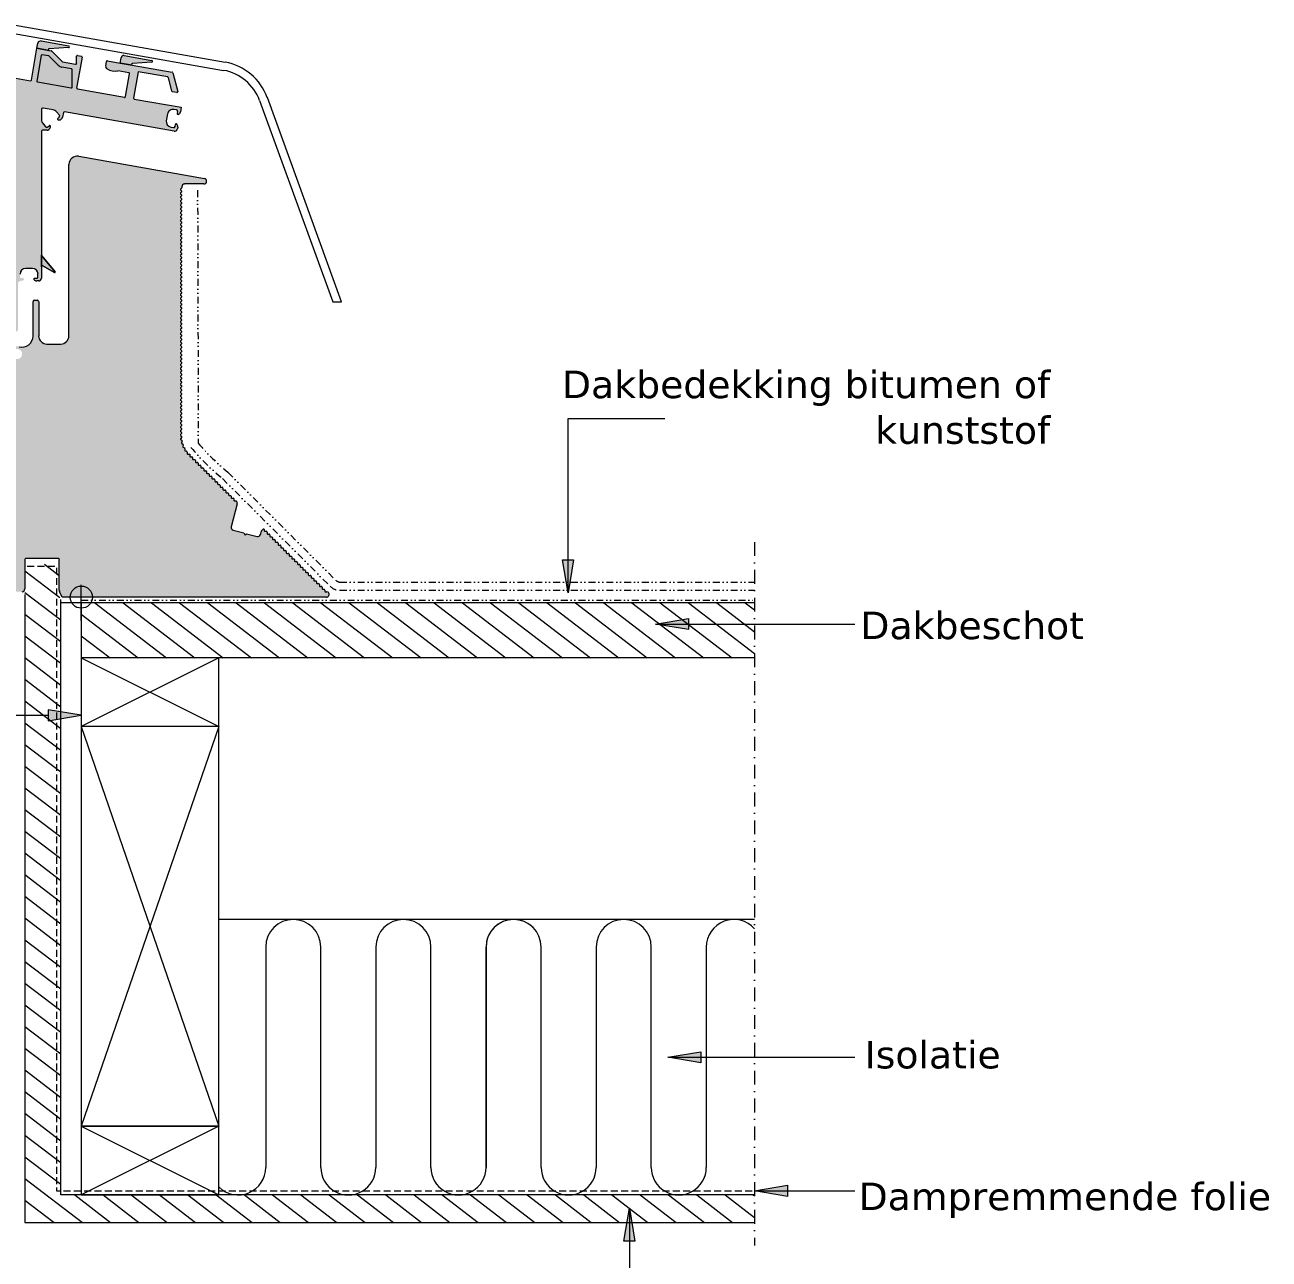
# Model space of a CAD drawing. Header units: millimetres. Extents: x -435 to 27166, y -19117 to 26500.
# Drawn here: x 25475.2 to 25927.1, y 18742.2 to 19190.2 of the extents above; entities that cross this region are included whole.
import ezdxf

# ---------------------------------------------------------------- set-up
doc = ezdxf.new("R2010")
doc.units = ezdxf.units.MM
for name, pattern in [('IMPORT-DASHDOT _4_', [254, 127, -63.5, 0, -63.5]), ('IMPORT-DIVIDE2 _5_', [158.75, 63.5, -31.75, 0, -31.75, 0, -31.75]), ('IMPORT-HIDDEN _6_', [95.25, 63.5, -31.75])]:
    doc.linetypes.add(name, pattern=pattern)
for name, color, linetype, lineweight in [('Daglichtkoepel_Bitumen-P1-v1DWG_dwg', 8, 'Continuous', 13), ('VELUX_GASKET', 10, 'Continuous', 13), ('VELUX_HATCH', 10, 'Continuous', 13), ('VELUX_INFO', 250, 'Continuous', 13), ('VELUX_INSULATION', 10, 'Continuous', 13), ('VELUX_LINNING', 2, 'Continuous', 13), ('VELUX_ROOFCONSTRUCTION', 250, 'Continuous', 13), ('VELUX_ROOFWINDOW', 2, 'Continuous', 13), ('VELUX_SYMBOLER', 10, 'Continuous', 13), ('VELUX_TEXT', 250, 'Continuous', 13), ('VELUX_UNDERROOF', 3, 'IMPORT-DIVIDE2 _5_', 13), ('VELUX_VAPOUR-BARRIER', 10, 'IMPORT-HIDDEN _6_', 13)]:
    doc.layers.add(name, color=color, linetype=linetype, lineweight=lineweight)
doc.styles.add('Verdana_3', font='verdana.ttf', dxfattribs={"height": 254})
pattern_1 = [(142.5, (65193.27, 8028.48), (96.6409, 125.94484), [])]

# ---------------------------------------------------------------- blocks, each defined once
blk = doc.blocks.new('Daglichtkoepel_Bitumen-P1-v1DWG_dwg-3211646-Details Appartement')
at = {"layer": 'VELUX_GASKET'}
for points in [[(36741, 24815), (36737, 24818), (36735, 24823), (36737, 24828), (36742, 24830), (36925, 24843), (36928, 24845), (36926, 24855), (36923, 24857), (36661, 24902), (36655, 24901), (36649, 24898), (36644, 24893), (36640, 24888), (36639, 24881), (36630, 24835)], [(37509, 24680), (37505, 24683), (37503, 24688), (37505, 24693), (37510, 24695), (37693, 24708), (37696, 24710), (37694, 24720), (37691, 24722), (37429, 24767), (37423, 24765), (37417, 24762), (37412, 24758), (37408, 24752), (37406, 24746), (37398, 24699)], [(36792, 22766), (36798, 22773), (36797, 22774), (36671, 22926), (36672, 22830), (36675, 22832), (36679, 22831), (36791, 22766)]]:
    blk.add_hatch(color=1, dxfattribs=at).paths.add_polyline_path(points)
at = {"layer": 'VELUX_HATCH'}
h = blk.add_hatch(dxfattribs=at)
h.set_pattern_fill('FP_5', color=256, style=0, pattern_type=2)
h.set_pattern_definition(pattern_1)
h.paths.add_polyline_path([(39216, 19215), (43249, 19215), (43249, 19723), (37039, 19723), (37039, 19215), (37710, 19215)])
at = {"layer": 'VELUX_ROOFWINDOW'}
h = blk.add_hatch(dxfattribs=at)
h.set_pattern_fill('FP_6', color=10, style=0, pattern_type=2)
h.set_pattern_definition([(0, (0, 103.82), (19.844, 39.688), [0, -39.688])])
h.paths.add_polyline_path([(39286, 19825), (39286, 19828), (39286, 19840), (39284, 19845), (39278, 19848), (39263, 19848)])
h.paths.add_polyline_path([(39210, 19902), (39209, 19904), (39208, 19920), (39202, 19924), (39187, 19925)])
h.paths.add_polyline_path([(39111, 20001), (39133, 19980), (39133, 19993), (39131, 19997), (39126, 20000), (39112, 20000)])
h.paths.add_polyline_path([(38245, 20867), (38244, 20869), (38243, 20885), (38237, 20889), (38222, 20890)])
h.paths.add_polyline_path([(38219, 20892), (38219, 20894), (38218, 20910), (38211, 20915), (38196, 20915)])
h.paths.add_polyline_path([(38143, 20968), (38143, 20971), (38142, 20987), (38135, 20991), (38120, 20991)])
h.paths.add_polyline_path([(37954, 21272), (37955, 21274), (37964, 21283), (37964, 21293), (37954, 21304)])
h.paths.add_polyline_path([(37954, 21340), (37955, 21310), (37964, 21319), (37964, 21329), (37955, 21339)])
h.paths.add_polyline_path([(37954, 21376), (37955, 21346), (37964, 21354), (37964, 21365), (37955, 21375)])
h.paths.add_polyline_path([(37954, 21412), (37955, 21381), (37964, 21390), (37964, 21401), (37955, 21411)])
h.paths.add_polyline_path([(37954, 21448), (37955, 21417), (37964, 21426), (37964, 21437), (37955, 21447)])
h.paths.add_polyline_path([(37954, 21484), (37955, 21453), (37964, 21462), (37964, 21473), (37955, 21483)])
h.paths.add_polyline_path([(37954, 21523), (37955, 21525), (37964, 21534), (37964, 21545), (37954, 21556)])
h.paths.add_polyline_path([(37954, 21592), (37955, 21561), (37964, 21570), (37964, 21581), (37955, 21591)])
h.paths.add_polyline_path([(37954, 21628), (37955, 21597), (37964, 21606), (37964, 21617), (37955, 21627)])
h.paths.add_polyline_path([(37954, 21664), (37955, 21633), (37964, 21642), (37964, 21653), (37955, 21662)])
h.paths.add_polyline_path([(37954, 21699), (37955, 21669), (37964, 21678), (37964, 21689), (37955, 21698)])
h.paths.add_polyline_path([(37954, 21703), (37955, 21705), (37964, 21714), (37964, 21724), (37954, 21735)])
h.paths.add_polyline_path([(37954, 21739), (37955, 21741), (37964, 21750), (37964, 21760), (37954, 21771)])
h.paths.add_polyline_path([(37954, 21807), (37955, 21777), (37964, 21786), (37964, 21796), (37955, 21806)])
h.paths.add_polyline_path([(37954, 21843), (37955, 21812), (37964, 21821), (37964, 21832), (37955, 21842)])
h.paths.add_polyline_path([(37954, 21882), (37955, 21884), (37964, 21893), (37964, 21904), (37954, 21915)])
h.paths.add_polyline_path([(37954, 21918), (37955, 21920), (37964, 21929), (37964, 21940), (37954, 21951)])
h.paths.add_polyline_path([(37954, 22023), (37955, 21992), (37964, 22001), (37964, 22012), (37955, 22022)])
h.paths.add_polyline_path([(37954, 22059), (37955, 22028), (37964, 22037), (37964, 22048), (37955, 22058)])
h.paths.add_polyline_path([(37954, 22095), (37955, 22064), (37964, 22073), (37964, 22084), (37955, 22094)])
h.paths.add_polyline_path([(37954, 22098), (37955, 22100), (37965, 22111), (37964, 22120), (37954, 22130), (37954, 22111)])
h.paths.add_polyline_path([(37954, 22166), (37955, 22136), (37964, 22145), (37964, 22156), (37955, 22165)])
h.paths.add_polyline_path([(37954, 22170), (37955, 22172), (37964, 22181), (37964, 22191), (37954, 22202)])
h.paths.add_polyline_path([(37954, 22238), (37955, 22208), (37964, 22217), (37964, 22227), (37955, 22237)])
h.paths.add_polyline_path([(37954, 22242), (37955, 22244), (37964, 22253), (37964, 22263), (37954, 22274)])
h.paths.add_polyline_path([(37954, 22278), (37955, 22279), (37964, 22288), (37964, 22299), (37954, 22310)])
h.paths.add_polyline_path([(37954, 22313), (37955, 22315), (37965, 22326), (37964, 22335), (37954, 22346)])
h.paths.add_polyline_path([(37954, 22349), (37955, 22351), (37965, 22362), (37964, 22371), (37954, 22382)])
h.paths.add_polyline_path([(37954, 22385), (37955, 22387), (37965, 22398), (37964, 22407), (37954, 22418)])
h.paths.add_polyline_path([(37954, 22421), (37955, 22423), (37965, 22433), (37964, 22443), (37954, 22454)])
h.paths.add_polyline_path([(37954, 22457), (37955, 22459), (37965, 22469), (37964, 22479), (37954, 22490)])
h.paths.add_polyline_path([(37954, 22493), (37955, 22495), (37965, 22505), (37964, 22515), (37954, 22526)])
h.paths.add_polyline_path([(37954, 22562), (37955, 22531), (37965, 22541), (37964, 22551), (37955, 22561)])
h.paths.add_polyline_path([(37954, 22597), (37955, 22567), (37965, 22577), (37964, 22587), (37955, 22596)])
h.paths.add_polyline_path([(37954, 22633), (37955, 22603), (37965, 22613), (37964, 22622), (37955, 22632)])
h.paths.add_polyline_path([(37954, 22637), (37955, 22639), (37965, 22649), (37964, 22658), (37954, 22669)])
h.paths.add_polyline_path([(37954, 22673), (37955, 22675), (37965, 22685), (37964, 22694), (37954, 22705)])
h.paths.add_polyline_path([(37954, 22709), (37955, 22711), (37965, 22721), (37964, 22730), (37954, 22741), (37954, 22734)])
h.paths.add_polyline_path([(37954, 22745), (37955, 22746), (37965, 22757), (37964, 22766), (37954, 22777)])
h.paths.add_polyline_path([(37954, 22780), (37955, 22782), (37965, 22793), (37964, 22802), (37954, 22813)])
h.paths.add_polyline_path([(37954, 22816), (37955, 22818), (37965, 22829), (37964, 22838), (37954, 22849)])
h.paths.add_polyline_path([(37954, 22852), (37955, 22854), (37965, 22864), (37964, 22874), (37954, 22885)])
h.paths.add_polyline_path([(37954, 22888), (37955, 22890), (37965, 22900), (37964, 22910), (37954, 22921)])
h.paths.add_polyline_path([(37954, 22924), (37955, 22926), (37965, 22936), (37964, 22946), (37954, 22957)])
h.paths.add_polyline_path([(37954, 22960), (37955, 22962), (37965, 22972), (37964, 22982), (37954, 22993)])
h.paths.add_polyline_path([(37954, 22996), (37955, 22998), (37965, 23008), (37964, 23018), (37954, 23029)])
h.paths.add_polyline_path([(37954, 23032), (37955, 23034), (37965, 23044), (37964, 23054), (37954, 23064)])
h.paths.add_polyline_path([(37954, 23068), (37955, 23070), (37965, 23080), (37964, 23089), (37954, 23100)])
h.paths.add_polyline_path([(37954, 23104), (37955, 23106), (37965, 23116), (37964, 23125), (37954, 23136)])
h.paths.add_polyline_path([(37954, 23140), (37955, 23142), (37965, 23152), (37964, 23161), (37954, 23172)])
h.paths.add_polyline_path([(37954, 23176), (37955, 23177), (37965, 23188), (37964, 23197), (37954, 23208)])
h.paths.add_polyline_path([(37954, 23244), (37955, 23213), (37965, 23224), (37964, 23233), (37955, 23243)])
h.paths.add_polyline_path([(37954, 23247), (37955, 23249), (37965, 23260), (37964, 23269), (37954, 23280)])
h.paths.add_polyline_path([(37954, 23283), (37955, 23285), (37965, 23296), (37964, 23305), (37954, 23316)])
h.paths.add_polyline_path([(37954, 23319), (37955, 23321), (37965, 23331), (37964, 23341), (37954, 23352)])
h.paths.add_polyline_path([(37954, 23355), (37956, 23358), (37965, 23367), (37964, 23377), (37954, 23388), (37954, 23358)])
h.paths.add_polyline_path([(37954, 23391), (37955, 23393), (37965, 23403), (37964, 23413), (37954, 23424)])
h.paths.add_polyline_path([(37954, 23460), (37955, 23429), (37965, 23439), (37964, 23449), (37955, 23459)])
h.paths.add_polyline_path([(37954, 23463), (37955, 23465), (37965, 23475), (37964, 23485), (37954, 23495)])
h.paths.add_polyline_path([(37954, 23499), (37955, 23501), (37965, 23511), (37964, 23521), (37954, 23531)])
h.paths.add_polyline_path([(37969, 23570), (37955, 23537), (37964, 23546), (37967, 23551), (37967, 23564)])
h.paths.add_polyline_path([(39300, 19774), (39312, 19777), (39321, 19784), (39325, 19795), (39324, 19807), (39318, 19817), (39312, 19823), (39309, 19820), (39303, 19822), (39287, 19824), (38803, 20310), (38803, 20323), (38801, 20328), (38795, 20330), (38780, 20331), (38778, 20334), (38778, 20336), (38778, 20348), (38776, 20353), (38770, 20356), (38755, 20357), (38752, 20360), (38752, 20361), (38752, 20374), (38750, 20378), (38745, 20381), (38729, 20382), (38727, 20385), (38727, 20386), (38727, 20399), (38721, 20400), (38710, 20396), (38702, 20387), (38700, 20382), (38689, 20345), (38685, 20339), (38679, 20335), (38673, 20333), (38667, 20332), (38660, 20333), (38562, 20359), (38546, 20350), (38537, 20366), (38434, 20394), (38425, 20401), (38421, 20412), (38421, 20423), (38478, 20635), (38474, 20637), (38017, 21095), (37993, 21126), (37975, 21159), (37962, 21195), (37955, 21233), (37954, 21307), (37955, 21489), (37964, 21498), (37964, 21509), (37954, 21520), (37954, 23535), (37972, 23574), (37981, 23581), (37992, 23584), (38176, 23585), (38182, 23587), (38187, 23591), (38191, 23595), (38194, 23601), (38195, 23607), (38195, 23613), (38193, 23619), (38190, 23625), (38186, 23629), (38180, 23632), (38174, 23634), (37015, 23839), (36996, 23840), (36977, 23836), (36960, 23828), (36946, 23816), (36934, 23800), (36928, 23783), (36925, 23764), (36925, 22184), (36923, 22165), (36915, 22146), (36903, 22130), (36887, 22118), (36869, 22111), (36849, 22108), (36722, 22108), (36702, 22111), (36684, 22118), (36668, 22130), (36656, 22146), (36648, 22165), (36646, 22184), (36646, 22499), (36642, 22508), (36636, 22512), (36633, 22512), (36604, 22512), (36599, 22508), (36595, 22499), (36595, 22182), (36592, 22159), (36584, 22137), (36572, 22118), (36555, 22102), (36535, 22090), (36513, 22083), (36490, 22081), (36451, 22087), (36436, 22086), (36416, 22081), (36411, 22082), (36361, 22105), (36354, 22104), (36349, 22100), (36346, 22094), (36348, 22085), (36353, 22081), (36411, 22054), (36420, 22053), (36434, 22059), (36446, 22062), (36457, 22061), (36468, 22057), (36478, 22050), (36486, 22041), (36491, 22030), (36493, 22019), (36493, 22007), (36489, 21996), (36482, 21986), (36474, 21978), (36463, 21973), (36452, 21970), (36440, 21971), (35742, 22093), (35736, 22092), (35730, 22089), (35725, 22085), (35722, 22080), (35719, 22074), (35719, 22068), (35718, 21892), (35715, 21886), (35709, 21883), (35706, 21882), (35558, 21881), (35551, 21878), (35544, 21874), (35540, 21868), (35536, 21862), (35540, 21852), (35543, 21852), (35565, 21851), (35570, 21848), (35573, 21842), (35574, 21839), (35574, 21814), (35572, 21800), (35567, 21788), (35559, 21778), (35549, 21770), (35536, 21764), (35523, 21763), (35460, 21763), (35446, 21764), (35434, 21770), (35424, 21778), (35416, 21788), (35411, 21800), (35409, 21814), (35409, 21842), (35413, 21848), (35418, 21851), (35422, 21852), (35443, 21852), (35444, 21853), (35446, 21862), (35443, 21868), (35438, 21874), (35432, 21878), (35425, 21881), (35418, 21882), (35333, 21881), (35324, 21877), (35316, 21872), (35310, 21864), (35306, 21856), (35304, 21846), (35305, 21837), (35308, 21828), (36259, 19839), (36265, 19833), (36272, 19828), (36280, 19826), (36289, 19825), (36500, 19826), (36506, 19828), (36511, 19832), (36515, 19837), (36518, 19844), (36519, 19850), (36520, 20126), (36523, 20128), (36526, 20129), (36832, 20129), (36836, 20125), (36836, 20122), (36836, 19836), (36839, 19825), (36863, 19774), (39216, 19774)])
h.paths.add_polyline_path([(39261, 19851), (39260, 19853), (39260, 19866), (39258, 19870), (39253, 19873), (39238, 19874)])
h.paths.add_polyline_path([(39235, 19876), (39235, 19878), (39235, 19891), (39233, 19896), (39227, 19899), (39212, 19899), (39216, 19895)])
h.paths.add_polyline_path([(39184, 19927), (39184, 19929), (39184, 19942), (39182, 19947), (39176, 19949), (39161, 19950)])
h.paths.add_polyline_path([(39159, 19952), (39159, 19955), (39159, 19967), (39157, 19972), (39151, 19975), (39136, 19975)])
h.paths.add_polyline_path([(39108, 20003), (39108, 20005), (39107, 20022), (39100, 20026), (39085, 20026)])
h.paths.add_polyline_path([(39083, 20028), (39082, 20031), (39082, 20043), (39081, 20048), (39075, 20051), (39060, 20052)])
h.paths.add_polyline_path([(39057, 20054), (39057, 20056), (39057, 20069), (39055, 20074), (39049, 20076), (39034, 20077)])
h.paths.add_polyline_path([(39032, 20079), (39032, 20082), (39032, 20094), (39030, 20099), (39024, 20102), (39009, 20102)])
h.paths.add_polyline_path([(39007, 20105), (39006, 20107), (39005, 20123), (38999, 20127), (38983, 20128)])
h.paths.add_polyline_path([(38981, 20130), (38981, 20132), (38981, 20145), (38979, 20150), (38973, 20153), (38958, 20153)])
h.paths.add_polyline_path([(38956, 20155), (38955, 20158), (38955, 20170), (38954, 20175), (38948, 20178), (38932, 20179)])
h.paths.add_polyline_path([(38931, 20181), (38930, 20183), (38930, 20196), (38928, 20201), (38922, 20203), (38907, 20204)])
h.paths.add_polyline_path([(38905, 20206), (38905, 20209), (38905, 20221), (38903, 20226), (38897, 20229), (38882, 20230)])
h.paths.add_polyline_path([(38880, 20231), (38879, 20234), (38879, 20247), (38877, 20251), (38872, 20254), (38856, 20255), (38871, 20241)])
h.paths.add_polyline_path([(38854, 20257), (38854, 20259), (38854, 20272), (38852, 20277), (38846, 20280), (38831, 20280)])
h.paths.add_polyline_path([(38829, 20282), (38828, 20285), (38828, 20297), (38827, 20302), (38821, 20305), (38805, 20306)])
h.paths.add_polyline_path([(38473, 20638), (38473, 20640), (38473, 20653), (38471, 20658), (38463, 20661), (38450, 20661), (38463, 20648)])
h.paths.add_polyline_path([(38448, 20664), (38447, 20666), (38447, 20678), (38446, 20683), (38440, 20686), (38424, 20687)])
h.paths.add_polyline_path([(38423, 20689), (38422, 20691), (38422, 20704), (38420, 20709), (38414, 20711), (38399, 20712)])
h.paths.add_polyline_path([(38397, 20714), (38397, 20717), (38397, 20729), (38395, 20734), (38389, 20737), (38374, 20738)])
h.paths.add_polyline_path([(38372, 20739), (38371, 20742), (38371, 20755), (38369, 20759), (38364, 20762), (38348, 20763)])
h.paths.add_polyline_path([(38346, 20765), (38346, 20767), (38346, 20780), (38344, 20785), (38338, 20788), (38323, 20788)])
h.paths.add_polyline_path([(38321, 20790), (38320, 20793), (38320, 20809), (38313, 20813), (38297, 20814)])
h.paths.add_polyline_path([(38296, 20816), (38295, 20818), (38294, 20834), (38287, 20838), (38272, 20839)])
h.paths.add_polyline_path([(38270, 20841), (38270, 20844), (38269, 20860), (38262, 20864), (38247, 20864)])
h.paths.add_polyline_path([(38194, 20918), (38193, 20920), (38192, 20936), (38186, 20940), (38171, 20941)])
h.paths.add_polyline_path([(38168, 20943), (38168, 20945), (38167, 20961), (38160, 20965), (38145, 20966)])
h.paths.add_polyline_path([(38118, 20994), (38117, 20996), (38116, 21012), (38110, 21016), (38094, 21017)])
h.paths.add_polyline_path([(38092, 21019), (38092, 21021), (38091, 21038), (38084, 21042), (38069, 21042), (38086, 21025)])
h.paths.add_polyline_path([(38067, 21045), (38066, 21047), (38065, 21063), (38059, 21067), (38044, 21068)])
h.paths.add_polyline_path([(38041, 21070), (38041, 21072), (38041, 21085), (38038, 21090), (38033, 21092), (38018, 21094)])
h.paths.add_polyline_path([(38016, 21096), (38015, 21098), (38016, 21111), (38014, 21117), (38009, 21120), (37995, 21124)])
h.paths.add_polyline_path([(37993, 21127), (37993, 21129), (37995, 21141), (37994, 21147), (37990, 21152), (37976, 21157)])
h.paths.add_polyline_path([(37975, 21160), (37975, 21163), (37979, 21175), (37979, 21181), (37976, 21185), (37963, 21194)])
h.paths.add_polyline_path([(37962, 21196), (37963, 21199), (37969, 21210), (37970, 21216), (37967, 21221), (37956, 21231)])
h.paths.add_polyline_path([(37955, 21234), (37956, 21236), (37964, 21246), (37966, 21252), (37964, 21257), (37954, 21268)])
h.paths.add_polyline_path([(37954, 21846), (37955, 21848), (37964, 21857), (37964, 21868), (37954, 21879)])
h.paths.add_polyline_path([(37954, 21954), (37955, 21956), (37964, 21965), (37964, 21976), (37954, 21987)])
h.paths.add_polyline_path([(35113, 21996), (35573, 21997), (35579, 22000), (35584, 22004), (35588, 22009), (35591, 22015), (35592, 22022), (35593, 22201), (35595, 22207), (35599, 22212), (35604, 22216), (35611, 22219), (35617, 22220), (36436, 22221), (36443, 22223), (36448, 22227), (36452, 22232), (36454, 22238), (36455, 22245), (36456, 22671), (36459, 22677), (36463, 22682), (36468, 22686), (36474, 22689), (36500, 22693), (36506, 22697), (36511, 22703), (36510, 22713), (36505, 22715), (36478, 22716), (36475, 22719), (36474, 22723), (36474, 22753), (36476, 22766), (36481, 22778), (36489, 22789), (36500, 22797), (36512, 22802), (36525, 22804), (36589, 22804), (36602, 22802), (36614, 22797), (36625, 22789), (36633, 22778), (36638, 22766), (36639, 22753), (36638, 22719), (36636, 22716), (36632, 22715), (36607, 22715), (36601, 22707), (36603, 22703), (36608, 22697), (36614, 22693), (36621, 22690), (36628, 22690), (36652, 22690), (36659, 22693), (36664, 22697), (36668, 22702), (36670, 22708), (36671, 22715), (36672, 24075), (36675, 24078), (36679, 24079), (36728, 24080), (36739, 24085), (36749, 24094), (36752, 24101), (36754, 24108), (36753, 24119), (36751, 24121), (36742, 24121), (36723, 24107), (36718, 24106), (36713, 24109), (36710, 24111), (36677, 24153), (36673, 24164), (36671, 24176), (36672, 24274), (36675, 24279), (36680, 24283), (36686, 24283), (36791, 24263), (36801, 24258), (36810, 24249), (36839, 24214), (36840, 24208), (36838, 24201), (36835, 24199), (36822, 24188), (36819, 24181), (36825, 24174), (36832, 24173), (36839, 24174), (36846, 24176), (36858, 24185), (36865, 24194), (36867, 24200), (36876, 24246), (36879, 24248), (36883, 24249), (37902, 24070), (37913, 24073), (37921, 24080), (37925, 24091), (37929, 24116), (37927, 24123), (37924, 24130), (37920, 24135), (37909, 24136), (37907, 24131), (37903, 24111), (37898, 24106), (37892, 24103), (37889, 24103), (37864, 24108), (37851, 24112), (37840, 24119), (37831, 24129), (37825, 24141), (37822, 24153), (37823, 24167), (37837, 24240), (37843, 24250), (37850, 24259), (37859, 24265), (37870, 24269), (37881, 24271), (37893, 24270), (37923, 24264), (37927, 24260), (37928, 24254), (37928, 24251), (37925, 24230), (37926, 24229), (37935, 24226), (37942, 24229), (37947, 24235), (37951, 24241), (37953, 24248), (37961, 24291), (37525, 24368), (37522, 24372), (37522, 24376), (37565, 24618), (37839, 24569), (37842, 24565), (37875, 24439), (37881, 24434), (37920, 24427), (37929, 24433), (37929, 24436), (37882, 24610), (37876, 24615), (37281, 24720), (37272, 24714), (37264, 24665), (37265, 24659), (37268, 24653), (37272, 24649), (37277, 24645), (37308, 24631), (37341, 24625), (37375, 24626), (37481, 24607), (37484, 24603), (37484, 24599), (37445, 24386), (37441, 24383), (37438, 24383), (36999, 24461), (36997, 24465), (36996, 24468), (37046, 24758), (37041, 24762), (37005, 24769), (36997, 24763), (36996, 24761), (36995, 24693), (36991, 24690), (36987, 24689), (36863, 24713), (36762, 24811), (36630, 24835), (36577, 24539), (36573, 24536), (36570, 24536), (35946, 24645), (35938, 24641), (35935, 24636), (35935, 24633), (35936, 24451), (35942, 24447), (35953, 24447), (35987, 24457), (36004, 24473), (36006, 24479), (36007, 24553), (36011, 24556), (36015, 24556), (36122, 24537), (36125, 24532), (36125, 24531), (36124, 24333), (36122, 24327), (36118, 24322), (36113, 24317), (36107, 24315), (36100, 24314), (36094, 24315), (36088, 24317), (36082, 24321), (36078, 24326), (36075, 24332), (36074, 24340), (36067, 24346), (35953, 24345), (35947, 24342), (35942, 24338), (35938, 24333), (35935, 24327), (35935, 24320), (35935, 24253), (35938, 24248), (35947, 24244), (35980, 24244), (35988, 24251), (35992, 24255), (35998, 24257), (36004, 24255), (36009, 24251), (36010, 24248), (36016, 24244), (36057, 24243), (36061, 24240), (36062, 24236), (36062, 24112), (36085, 24104), (36087, 24101), (36087, 24099), (36086, 24055), (36083, 24052), (36081, 24052), (36062, 24046), (36061, 23321), (36058, 23318), (36054, 23317), (35964, 23318), (35960, 23321), (35954, 23328), (35947, 23330), (35944, 23329), (35929, 23317), (35925, 23317), (35174, 23316), (35167, 23313), (35161, 23309), (35156, 23303), (35153, 23297), (35156, 23287), (35160, 23286), (35183, 23285), (35188, 23282), (35190, 23277), (35190, 23274), (35190, 23248), (35189, 23235), (35184, 23223), (35176, 23212), (35165, 23204), (35153, 23199), (35140, 23198), (35076, 23198), (35063, 23199), (35051, 23204), (35040, 23212), (35032, 23223), (35027, 23235), (35025, 23248), (35026, 23277), (35029, 23283), (35035, 23286), (35038, 23286), (35059, 23287), (35063, 23297), (35060, 23303), (35055, 23309), (35049, 23313), (35042, 23316), (35034, 23317), (34973, 23316), (34965, 23313), (34957, 23308), (34951, 23301), (34947, 23293), (34944, 23284), (34944, 23275), (35077, 22021), (35081, 22013), (35087, 22006), (35095, 22001), (35104, 21997)])
h.paths.add_polyline_path([(36062, 24046), (36077, 24052), (36069, 24054), (36062, 24048)])
h.paths.add_polyline_path([(36071, 24105), (36079, 24107), (36062, 24112), (36063, 24108), (36064, 24107)])
h = blk.add_hatch(dxfattribs=at)
h.set_pattern_fill('FP_5', color=10, style=0, pattern_type=2)
h.set_pattern_definition(pattern_1)
h.paths.add_polyline_path([(36519, 14008), (43249, 14008), (43249, 14262), (36849, 14262), (36849, 19752), (36836, 19779), (36836, 20071), (36834, 20076), (36829, 20079), (36524, 20078), (36519, 20071), (36519, 16500)])
at = {"layer": 'VELUX_TEXT'}
for points in [[(41529, 19813), (41478, 20118), (41580, 20118)], [(42639, 19475), (42334, 19526), (42639, 19576)], [(36735, 18634), (37039, 18685), (36735, 18736)], [(42754, 15481), (42449, 15532), (42754, 15583)], [(43554, 14249), (43249, 14300), (43554, 14351)], [(42044, 13837), (42095, 14141), (42146, 13837)]]:
    blk.add_hatch(color=7, dxfattribs=at).paths.add_polyline_path(points)
at = {"color": 250, "lineweight": 13}
for p, q in [((36413, 25050), (38366, 24706)), ((36400, 24975), (38352, 24631))]:
    blk.add_line(p, q, dxfattribs=at)
at = {"color": 250, "lineweight": 13, "flags": 128}
blk.add_lwpolyline([(38683, 24354), (39359, 22496), (39440, 22496), (38755, 24380)], dxfattribs=at)
at = {"color": 250, "lineweight": 13}
for radius in [508, 432]:
    blk.add_arc((38277, 24206), radius, 20, 80, dxfattribs=at)
at = {"layer": 'VELUX_GASKET'}
for p, q in [((36668, 24902), (36923, 24857)), ((36922, 24842), (36742, 24830)), ((37436, 24767), (37691, 24722)), ((37690, 24706), (37510, 24695))]:
    blk.add_line(p, q, dxfattribs=at)
at = {"layer": 'VELUX_GASKET', "flags": 128}
for points in [[(36741, 24815), (36630, 24835), (36639, 24881)], [(37509, 24680), (37398, 24699), (37406, 24746)]]:
    blk.add_lwpolyline(points, dxfattribs=at)
for points in [[(36671, 22827), (36671, 22926)], [(36672, 22923), (36797, 22774)], [(36791, 22766), (36679, 22831)]]:
    blk.add_lwpolyline(points, close=True, dxfattribs=at)
at = {"layer": 'VELUX_GASKET'}
for centre, radius, start, end in [((36664, 24877), 25.4, 80, 169.9995), ((36743, 24823), 7.62, 93.6818, 260.0002), ((36922, 24849), 7.62, 273.0939, 78.1065), ((37431, 24742), 25.4, 80, 169.9995), ((37511, 24687), 7.62, 93.6818, 260), ((37689, 24714), 7.62, 273.0939, 78.1065), ((36676, 22926), 5.08, 180, 220), ((36676, 22926), 5.08, 180, 220), ((36676, 22827), 5.08, 59.9999, 180), ((36676, 22827), 5.08, 59.9999, 180), ((36793, 22771), 5.08, 239.9999, 40), ((36793, 22771), 5.08, 239.9999, 40)]:
    blk.add_arc(centre, radius, start, end, dxfattribs=at)
at = {"layer": 'VELUX_INFO', "color": 10, "linetype": 'IMPORT-DASHDOT _4_'}
blk.add_line((43249, 20281), (43249, 13795), dxfattribs=at)
at = {"layer": 'VELUX_INSULATION'}
for p, q in [((41217, 16802), (38309, 16802)), ((43249, 16802), (40264, 16802)), ((38740, 16548), (38740, 14516)), ((39248, 14516), (39248, 16548)), ((39756, 16548), (39756, 14516)), ((40264, 14516), (40264, 16548)), ((41280, 14516), (41280, 16548)), ((41788, 16548), (41788, 14516)), ((42296, 14516), (42296, 16548)), ((42804, 16548), (42804, 14516))]:
    blk.add_line(p, q, dxfattribs=at)
at = {"layer": 'VELUX_INSULATION', "flags": 128}
blk.add_lwpolyline([(40772, 14516), (40772, 16548)], close=True, dxfattribs=at)
at = {"layer": 'VELUX_INSULATION'}
for centre, start, end in [((38994, 16548), 0.0001, 180.0001), ((40010, 16548), 0.0001, 180.0001), ((41026, 16548), 0.0001, 180.0001), ((41026, 16548), 41.165, 180.0001), ((42042, 16548), 0.0001, 180.0001), ((43058, 16548), 41.165, 180.0001), ((38486, 14516), 225.9624, 0.0001), ((39502, 14516), 180.0001, 0.0001), ((40518, 14516), 180.0001, 0.0001), ((40518, 14516), 180.0001, 0.0001), ((41534, 14516), 180.0001, 0.0001), ((42550, 14516), 180.0001, 0.0001)]:
    blk.add_arc(centre, 254, start, end, dxfattribs=at)
at = {"layer": 'VELUX_LINNING'}
for p, q in [((43249, 19723), (36849, 19723)), ((43249, 19215), (37039, 19215)), ((38309, 18580), (38309, 19215))]:
    blk.add_line(p, q, dxfattribs=at)
at = {"layer": 'VELUX_LINNING', "flags": 128}
for points in [[(36519, 19799), (36519, 14008), (43249, 14008)], [(43249, 14262), (36849, 14262), (36849, 19752)], [(37039, 14897), (37039, 14262), (38309, 14262), (38309, 14897), (37039, 14897), (38309, 14897), (38309, 18580), (37039, 18580), (37039, 14904)]]:
    blk.add_lwpolyline(points, dxfattribs=at)
at = {"layer": 'VELUX_ROOFCONSTRUCTION'}
blk.add_line((40974, 14262), (38434, 14262), dxfattribs=at)
at = {"layer": 'VELUX_ROOFCONSTRUCTION', "flags": 128}
for points in [[(38309, 19215), (37039, 18580), (38309, 14897), (37039, 14262)], [(37039, 19215), (38309, 18580), (37039, 14897), (38309, 14262)]]:
    blk.add_lwpolyline(points, dxfattribs=at)
at = {"layer": 'VELUX_ROOFWINDOW'}
for p, q in [((36766, 24809), (36863, 24713)), ((36670, 24768), (36629, 24533)), ((36738, 24764), (36679, 24775)), ((36826, 24678), (36742, 24762)), ((36867, 24710), (36987, 24689)), ((36996, 24697), (36996, 24761)), ((37047, 24754), (36996, 24468)), ((37005, 24769), (37041, 24762)), ((37264, 24671), (37272, 24714)), ((35950, 24645), (36570, 24536)), ((36949, 24644), (36860, 24660)), ((36956, 24477), (36956, 24637)), ((37478, 24608), (37375, 24626)), ((37447, 24389), (37484, 24599)), ((37875, 24439), (37842, 24565)), ((37882, 24610), (37929, 24436)), ((36635, 24524), (36947, 24469)), ((37003, 24460), (37438, 24383)), ((37920, 24427), (37881, 24434)), ((36671, 24271), (36671, 24176)), ((36779, 24267), (36686, 24283)), ((36837, 24217), (36810, 24249)), ((36874, 24242), (36867, 24200)), ((37896, 24070), (36883, 24249)), ((37834, 24229), (37823, 24167)), ((37918, 24266), (37893, 24270)), ((37925, 24234), (37928, 24251)), ((36683, 24143), (36710, 24111)), ((36728, 24109), (36742, 24121)), ((36822, 24188), (36835, 24199)), ((36858, 24185), (36853, 24180)), ((37864, 24108), (37889, 24103)), ((37904, 24114), (37907, 24131)), ((37928, 24108), (37925, 24091)), ((36723, 24079), (36679, 24079)), ((36744, 24089), (36739, 24085)), ((36925, 22184), (36925, 23764)), ((37015, 23839), (38174, 23634)), ((37964, 23546), (37955, 23537)), ((37955, 23529), (37964, 23521)), ((37967, 23558), (37967, 23551)), ((38170, 23584), (37992, 23584)), ((37964, 23510), (37955, 23501)), ((37955, 23494), (37964, 23485)), ((37964, 23474), (37955, 23465)), ((37955, 23458), (37964, 23449)), ((37964, 23438), (37955, 23429)), ((37955, 23422), (37964, 23413)), ((37964, 23402), (37955, 23393)), ((37955, 23386), (37964, 23377)), ((37964, 23366), (37955, 23357)), ((37955, 23350), (37964, 23341)), ((37964, 23330), (37955, 23321)), ((37955, 23314), (37964, 23305)), ((37964, 23294), (37955, 23285)), ((37955, 23278), (37964, 23269)), ((37964, 23258), (37955, 23249)), ((37955, 23242), (37964, 23233)), ((37964, 23222), (37955, 23213)), ((37955, 23206), (37964, 23197)), ((37964, 23186), (37955, 23177)), ((37955, 23170), (37964, 23161)), ((37964, 23151), (37955, 23142)), ((37955, 23134), (37964, 23125)), ((37964, 23115), (37955, 23106)), ((37955, 23098), (37964, 23089)), ((37964, 23079), (37955, 23070)), ((37955, 23063), (37964, 23054)), ((37964, 23043), (37955, 23034)), ((37955, 23027), (37964, 23018)), ((37964, 23007), (37955, 22998)), ((37955, 22991), (37964, 22982)), ((37964, 22971), (37955, 22962)), ((37955, 22955), (37964, 22946)), ((37964, 22935), (37955, 22926)), ((37955, 22919), (37964, 22910)), ((37964, 22899), (37955, 22890)), ((37955, 22883), (37964, 22874)), ((37964, 22863), (37955, 22854)), ((37955, 22847), (37964, 22838)), ((36589, 22804), (36525, 22804)), ((36639, 22723), (36639, 22753)), ((37964, 22827), (37955, 22818)), ((37955, 22811), (37964, 22802)), ((37964, 22791), (37955, 22782)), ((37955, 22775), (37964, 22766)), ((37964, 22755), (37955, 22746)), ((37955, 22739), (37964, 22730)), ((36609, 22715), (36632, 22715)), ((36646, 22690), (36628, 22690)), ((37964, 22719), (37955, 22711)), ((37955, 22703), (37964, 22694)), ((37964, 22684), (37955, 22675)), ((37955, 22667), (37964, 22658)), ((37964, 22648), (37955, 22639)), ((37955, 22631), (37964, 22622)), ((37964, 22612), (37955, 22603)), ((36595, 22182), (36595, 22499)), ((36608, 22512), (36633, 22512)), ((36646, 22499), (36646, 22184)), ((37955, 22596), (37964, 22587)), ((37964, 22576), (37955, 22567)), ((37955, 22560), (37964, 22551)), ((37964, 22540), (37955, 22531)), ((37955, 22524), (37964, 22515)), ((37964, 22504), (37955, 22495)), ((37955, 22488), (37964, 22479)), ((37964, 22468), (37955, 22459)), ((37955, 22452), (37964, 22443)), ((37964, 22432), (37955, 22423)), ((37955, 22416), (37964, 22407)), ((37964, 22396), (37955, 22387)), ((37955, 22380), (37964, 22371)), ((37964, 22360), (37955, 22351)), ((37955, 22344), (37964, 22335)), ((37964, 22324), (37955, 22315)), ((37955, 22308), (37964, 22299)), ((37964, 22288), (37955, 22279)), ((37955, 22272), (37964, 22263)), ((37964, 22253), (37955, 22244)), ((37955, 22236), (37964, 22227)), ((37964, 22217), (37955, 22208)), ((37955, 22200), (37964, 22191)), ((37964, 22181), (37955, 22172)), ((37955, 22164), (37964, 22156)), ((36722, 22108), (36849, 22108)), ((37964, 22145), (37955, 22136)), ((37955, 22129), (37964, 22120)), ((37964, 22109), (37955, 22100)), ((37955, 22093), (37964, 22084)), ((37964, 22073), (37955, 22064)), ((37955, 22057), (37964, 22048)), ((37964, 22037), (37955, 22028)), ((37955, 22021), (37964, 22012)), ((37964, 22001), (37955, 21992)), ((37955, 21985), (37964, 21976)), ((37964, 21965), (37955, 21956)), ((37955, 21949), (37964, 21940)), ((37964, 21929), (37955, 21920)), ((37955, 21913), (37964, 21904)), ((37964, 21893), (37955, 21884)), ((37955, 21877), (37964, 21868)), ((37964, 21857), (37955, 21848)), ((37955, 21841), (37964, 21832)), ((37964, 21821), (37955, 21812)), ((37955, 21805), (37964, 21796)), ((37964, 21786), (37955, 21777)), ((37955, 21769), (37964, 21760)), ((37964, 21750), (37955, 21741)), ((37955, 21733), (37964, 21724)), ((37964, 21714), (37955, 21705)), ((37955, 21698), (37964, 21689)), ((37964, 21678), (37955, 21669)), ((37955, 21662), (37964, 21653)), ((37964, 21642), (37955, 21633)), ((37955, 21626), (37964, 21617)), ((37964, 21606), (37955, 21597)), ((37955, 21590), (37964, 21581)), ((37964, 21570), (37955, 21561)), ((37955, 21554), (37964, 21545)), ((37964, 21534), (37955, 21525)), ((37955, 21518), (37964, 21509)), ((37964, 21498), (37955, 21489)), ((37955, 21482), (37964, 21473)), ((37964, 21462), (37955, 21453)), ((37955, 21446), (37964, 21437)), ((37964, 21426), (37955, 21417)), ((37955, 21410), (37964, 21401)), ((37964, 21390), (37955, 21381)), ((37955, 21374), (37964, 21365)), ((37964, 21354), (37955, 21346)), ((37955, 21338), (37964, 21329)), ((37964, 21319), (37955, 21310)), ((37955, 21302), (37964, 21293)), ((37964, 21283), (37955, 21274)), ((37955, 21266), (37964, 21257)), ((37964, 21246), (37956, 21236)), ((37967, 21252), (37966, 21252)), ((37967, 21252), (37967, 21252)), ((37957, 21229), (37967, 21221)), ((37969, 21210), (37963, 21199)), ((37965, 21192), (37976, 21185)), ((37979, 21175), (37975, 21163)), ((37978, 21156), (37990, 21152)), ((37995, 21141), (37993, 21129)), ((37997, 21123), (38009, 21120)), ((38016, 21111), (38015, 21098)), ((38020, 21093), (38033, 21092)), ((38041, 21085), (38041, 21072)), ((38046, 21067), (38059, 21067)), ((38066, 21059), (38066, 21047)), ((38071, 21042), (38084, 21042)), ((38092, 21034), (38092, 21021)), ((38097, 21016), (38110, 21016)), ((38117, 21009), (38117, 20996)), ((38122, 20991), (38135, 20991)), ((38143, 20983), (38143, 20971)), ((38148, 20965), (38160, 20965)), ((38168, 20958), (38168, 20945)), ((38173, 20940), (38186, 20940)), ((38193, 20932), (38193, 20920)), ((38198, 20915), (38211, 20915)), ((38219, 20907), (38219, 20894)), ((38224, 20889), (38237, 20889)), ((38244, 20882), (38244, 20869)), ((38249, 20864), (38262, 20864)), ((38270, 20856), (38270, 20844)), ((38275, 20838), (38287, 20838)), ((38295, 20831), (38295, 20818)), ((38300, 20813), (38313, 20813)), ((38320, 20805), (38320, 20793)), ((38325, 20788), (38338, 20788)), ((38346, 20780), (38346, 20767)), ((38351, 20762), (38364, 20762)), ((38371, 20755), (38371, 20742)), ((38376, 20737), (38389, 20737)), ((38397, 20729), (38397, 20717)), ((38402, 20711), (38414, 20711)), ((38422, 20704), (38422, 20691)), ((38427, 20686), (38440, 20686)), ((38447, 20678), (38447, 20666)), ((38452, 20661), (38465, 20661)), ((38473, 20653), (38473, 20640)), ((38691, 20351), (38700, 20382)), ((38727, 20399), (38727, 20386)), ((38732, 20381), (38745, 20381)), ((38752, 20374), (38752, 20361)), ((38757, 20356), (38770, 20356)), ((38778, 20348), (38778, 20336)), ((38783, 20330), (38795, 20330)), ((38803, 20323), (38803, 20310)), ((38808, 20305), (38821, 20305)), ((38828, 20297), (38828, 20285)), ((38833, 20280), (38846, 20280)), ((38854, 20272), (38854, 20259)), ((38859, 20254), (38872, 20254)), ((38879, 20247), (38879, 20234)), ((38884, 20229), (38897, 20229)), ((38905, 20221), (38905, 20209)), ((38910, 20203), (38922, 20203)), ((36519, 20122), (36519, 19850)), ((36829, 20129), (36526, 20129)), ((36836, 19836), (36836, 20122)), ((38930, 20196), (38930, 20183)), ((38935, 20178), (38948, 20178)), ((38955, 20170), (38955, 20158)), ((38960, 20153), (38973, 20153)), ((38981, 20145), (38981, 20132)), ((38986, 20127), (38999, 20127)), ((39006, 20120), (39006, 20107)), ((39011, 20102), (39024, 20102)), ((39032, 20094), (39032, 20082)), ((39037, 20076), (39049, 20076)), ((39057, 20069), (39057, 20056)), ((39062, 20051), (39075, 20051)), ((39082, 20043), (39082, 20031)), ((39087, 20026), (39100, 20026)), ((39108, 20018), (39108, 20005)), ((39113, 20000), (39126, 20000)), ((39133, 19993), (39133, 19980)), ((39138, 19975), (39151, 19975)), ((39159, 19967), (39159, 19955)), ((39164, 19949), (39176, 19949)), ((39184, 19942), (39184, 19929)), ((39189, 19924), (39202, 19924)), ((39209, 19916), (39209, 19904)), ((39214, 19899), (39227, 19899)), ((39235, 19891), (39235, 19878)), ((39240, 19873), (39253, 19873)), ((39260, 19866), (39260, 19853)), ((39265, 19848), (39278, 19848)), ((39286, 19840), (39286, 19828)), ((39291, 19822), (39303, 19822))]:
    blk.add_line(p, q, dxfattribs=at)
at = {"layer": 'VELUX_ROOFWINDOW', "flags": 128}
for points in [[(36579, 24542), (36630, 24835), (36741, 24815), (36762, 24811)], [(37281, 24720), (37398, 24699), (37509, 24680), (37876, 24615)], [(37836, 24571), (37565, 24618), (37522, 24376)], [(37528, 24367), (37961, 24291), (37953, 24248)], [(36671, 24071), (36671, 22820), (36671, 22827), (36671, 22926), (36671, 22715)], [(37970, 21216), (37972, 21216), (37972, 21216), (37970, 21216)], [(37979, 21181), (37982, 21182), (37982, 21182), (37982, 21182), (37982, 21182), (37982, 21181), (37982, 21181), (37982, 21181), (37982, 21181), (37982, 21181), (37979, 21180)], [(37994, 21148), (37997, 21149), (37994, 21147)], [(38014, 21117), (38017, 21119), (38014, 21117)], [(38038, 21090), (38041, 21092), (38039, 21090)], [(38478, 20635), (38478, 20635), (38421, 20423)], [(38439, 20392), (38537, 20366), (38546, 20350), (38562, 20359), (38660, 20333)], [(39300, 19774), (36863, 19774), (36839, 19825)], [(39309, 19820), (39312, 19823), (39318, 19817)], [(37039, 19723), (37039, 19215), (37039, 18580)]]:
    blk.add_lwpolyline(points, dxfattribs=at)
at = {"layer": 'VELUX_ROOFWINDOW'}
for centre, radius, start, end in [((36761, 24804), 7.62, 45.0001, 80.0002), ((36678, 24767), 7.62, 80.0001, 169.9999), ((36736, 24757), 7.62, 44.9999, 80.0001), ((36871, 24723), 63.5, 224.9999, 260), ((36869, 24718), 7.62, 225.0001, 260), ((36989, 24697), 7.62, 260, 0), ((37004, 24761), 7.62, 79.9999, 180), ((37039, 24755), 7.62, 350, 79.9999), ((37279, 24713), 7.62, 79.9999, 170.0013), ((36948, 24637), 7.62, 0, 80), ((37289, 24667), 25.4, 170.0013, 240.2497), ((37354, 24779), 155, 240.2497, 278.044), ((37476, 24601), 7.62, 350, 80.0001), ((37834, 24563), 7.62, 15, 80), ((37875, 24608), 7.62, 14.9998, 80), ((36571, 24543), 7.62, 260, 350), ((36636, 24532), 7.62, 169.9999, 260), ((36948, 24477), 7.62, 259.9999, 0), ((37004, 24467), 7.62, 170, 259.9999), ((37439, 24390), 7.62, 259.9999, 350), ((37529, 24375), 7.62, 169.9998, 259.9999), ((37883, 24441), 7.62, 195, 260.0002), ((37921, 24434), 7.62, 260.0002, 14.9998), ((36684, 24271), 12.7, 79.9999, 180), ((36771, 24217), 50.8, 39.9999, 79.9999), ((36827, 24209), 12.7, 310.0015, 39.9999), ((36882, 24241), 7.62, 80, 169.9996), ((37884, 24220), 50.8, 79.9999, 170.0004), ((37915, 24254), 12.7, 349.9968, 79.9999), ((37932, 24233), 7.62, 169.9968, 293.7489), ((37923, 24253), 30.5, 293.7489, 350.0013), ((36722, 24176), 50.8, 180, 219.9999), ((36720, 24119), 12.7, 219.9999, 309.9999), ((36747, 24115), 7.62, 6.2555, 129.9999), ((36724, 24112), 30.5, 310.0003, 6.2555), ((36827, 24182), 7.62, 130.0015, 253.7481), ((36833, 24204), 30.5, 253.7481, 309.9978), ((36841, 24204), 25.4, 309.9978, 349.9996), ((37873, 24158), 50.8, 170.0004, 259.9997), ((37891, 24116), 12.7, 259.9997, 349.9968), ((37914, 24130), 7.62, 46.2476, 169.9968), ((37898, 24113), 30.5, 350.0009, 46.2476), ((36679, 24071), 7.62, 90, 180), ((36723, 24104), 25.4, 270, 310.0003), ((37900, 24095), 25.4, 260, 350.0009), ((37001, 23764), 76.2, 80, 180), ((37959, 23533), 5.08, 134.9982, 225.0017), ((37959, 23551), 7.62, 314.9982, 360), ((37992, 23558), 25.4, 90, 180), ((38170, 23609), 25.4, 270, 80), ((37959, 23497), 5.08, 134.9983, 225.0018), ((37959, 23461), 5.08, 134.9983, 225.0017), ((37959, 23425), 5.08, 134.9982, 225.0017), ((37959, 23515), 7.62, 314.9983, 45.0017), ((37959, 23479), 7.62, 314.9983, 45.0018), ((37959, 23443), 7.62, 314.9982, 45.0017), ((37959, 23407), 7.62, 314.9983, 45.0017), ((37959, 23389), 5.08, 134.9983, 225.0018), ((37959, 23353), 5.08, 134.9983, 225.0017), ((37959, 23318), 5.08, 134.9983, 225.0017), ((37959, 23371), 7.62, 314.9983, 45.0018), ((37959, 23336), 7.62, 314.9983, 45.0017), ((37959, 23300), 7.62, 314.9983, 45.0017), ((37959, 23282), 5.08, 134.9983, 225.0017), ((37959, 23246), 5.08, 134.9983, 225.0017), ((37959, 23210), 5.08, 134.9983, 225.0017), ((37959, 23264), 7.62, 314.9983, 45.0017), ((37959, 23228), 7.62, 314.9983, 45.0017), ((37959, 23192), 7.62, 314.9983, 45.0017), ((37959, 23174), 5.08, 134.9983, 225.0017), ((37959, 23138), 5.08, 134.9983, 225.0017), ((37959, 23102), 5.08, 134.9983, 225.0017), ((37959, 23066), 5.08, 134.9983, 225.0017), ((37959, 23156), 7.62, 314.9983, 45.0017), ((37959, 23120), 7.62, 314.9983, 45.0017), ((37959, 23084), 7.62, 314.9983, 45.0017), ((37959, 23030), 5.08, 134.9983, 225.0017), ((37959, 22994), 5.08, 134.9983, 225.0017), ((37959, 22958), 5.08, 134.9983, 225.0017), ((37959, 23048), 7.62, 314.9983, 45.0017), ((37959, 23012), 7.62, 314.9983, 45.0017), ((37959, 22976), 7.62, 314.9983, 45.0017), ((37959, 22922), 5.08, 134.9983, 225.0017), ((37959, 22887), 5.08, 134.9983, 225.0017), ((37959, 22851), 5.08, 134.9983, 225.0017), ((37959, 22940), 7.62, 314.9983, 45.0017), ((37959, 22904), 7.62, 314.9983, 45.0017), ((37959, 22869), 7.62, 314.9983, 45.0017), ((37959, 22833), 7.62, 314.9983, 45.0017), ((36525, 22753), 50.8, 90, 180), ((36589, 22753), 50.8, 0, 90), ((36632, 22723), 7.62, 270, 360), ((37959, 22815), 5.08, 134.9983, 225.0017), ((37959, 22779), 5.08, 134.9983, 225.0017), ((37959, 22743), 5.08, 134.9983, 225.0017), ((37959, 22797), 7.62, 314.9983, 45.0017), ((37959, 22761), 7.62, 314.9983, 45.0017), ((37959, 22725), 7.62, 314.9983, 45.0017), ((36609, 22707), 7.62, 90, 213.7501), ((36628, 22720), 30.5, 213.7501, 270), ((36646, 22715), 25.4, 270, 0), ((37959, 22707), 5.08, 134.9983, 225.0017), ((37959, 22671), 5.08, 134.9983, 225.0017), ((37959, 22635), 5.08, 134.9983, 225.0017), ((37959, 22689), 7.62, 314.9983, 45.0017), ((37959, 22653), 7.62, 314.9983, 45.0017), ((37959, 22617), 7.62, 314.9983, 45.0017), ((36608, 22499), 12.7, 90, 180), ((36633, 22499), 12.7, 360, 90), ((37959, 22599), 5.08, 134.9983, 225.0017), ((37959, 22563), 5.08, 134.9983, 225.0017), ((37959, 22527), 5.08, 134.9983, 225.0017), ((37959, 22491), 5.08, 134.9983, 225.0018), ((37959, 22581), 7.62, 314.9983, 45.0017), ((37959, 22545), 7.62, 314.9983, 45.0017), ((37959, 22509), 7.62, 314.9983, 45.0017), ((37959, 22455), 5.08, 134.9983, 225.0017), ((37959, 22420), 5.08, 134.9983, 225.0018), ((37959, 22384), 5.08, 134.9983, 225.0018), ((37959, 22473), 7.62, 314.9983, 45.0018), ((37959, 22438), 7.62, 314.9983, 45.0017), ((37959, 22402), 7.62, 314.9983, 45.0018), ((37959, 22348), 5.08, 134.9982, 225.0017), ((37959, 22312), 5.08, 134.9983, 225.0018), ((37959, 22276), 5.08, 134.9983, 225.0018), ((37959, 22366), 7.62, 314.9982, 45.0018), ((37959, 22330), 7.62, 314.9983, 45.0017), ((37959, 22294), 7.62, 314.9983, 45.0018), ((36493, 22182), 102, 254.6505, 0), ((36722, 22184), 76.2, 180, 270), ((36849, 22184), 76.2, 270, 0), ((37959, 22240), 5.08, 134.9982, 225.0017), ((37959, 22204), 5.08, 134.9983, 225.0018), ((37959, 22168), 5.08, 134.9983, 225.0017), ((37959, 22258), 7.62, 314.9982, 45.0018), ((37959, 22222), 7.62, 314.9983, 45.0017), ((37959, 22186), 7.62, 314.9983, 45.0018), ((37959, 22150), 7.62, 314.9982, 45.0017), ((37959, 22132), 5.08, 134.9982, 225.0018), ((37959, 22096), 5.08, 134.9982, 225.0018), ((37959, 22060), 5.08, 134.9982, 225.0018), ((37959, 22114), 7.62, 314.9982, 45.0018), ((37959, 22078), 7.62, 314.9982, 45.0018), ((37959, 22042), 7.62, 314.9982, 45.0018), ((37959, 22024), 5.08, 134.9982, 225.0015), ((37959, 21988), 5.08, 134.9982, 225.0015), ((37959, 21953), 5.08, 134.9985, 225.0018), ((37959, 21917), 5.08, 134.9982, 225.0018), ((37959, 22006), 7.62, 314.9982, 45.0015), ((37959, 21971), 7.62, 314.9985, 45.0015), ((37959, 21935), 7.62, 314.9982, 45.0018), ((37959, 21881), 5.08, 134.9982, 225.0018), ((37959, 21845), 5.08, 134.9982, 225.0018), ((37959, 21809), 5.08, 134.9982, 225.0015), ((37959, 21899), 7.62, 314.9982, 45.0018), ((37959, 21863), 7.62, 314.9982, 45.0018), ((37959, 21827), 7.62, 314.9982, 45.0018), ((37959, 21773), 5.08, 134.9982, 225.0018), ((37959, 21737), 5.08, 134.9985, 225.0018), ((37959, 21701), 5.08, 134.9982, 225.0018), ((37959, 21791), 7.62, 314.9982, 45.0015), ((37959, 21755), 7.62, 314.9985, 45.0018), ((37959, 21719), 7.62, 314.9982, 45.0018), ((37959, 21665), 5.08, 134.9982, 225.0018), ((37959, 21629), 5.08, 134.9982, 225.0018), ((37959, 21593), 5.08, 134.9982, 225.0015), ((37959, 21683), 7.62, 314.9982, 45.0018), ((37959, 21647), 7.62, 314.9982, 45.0018), ((37959, 21611), 7.62, 314.9982, 45.0018), ((37959, 21575), 7.62, 314.9985, 45.0015), ((37959, 21557), 5.08, 134.9985, 225.0018), ((37959, 21522), 5.08, 134.9985, 225.0018), ((37959, 21486), 5.08, 134.9982, 225.0018), ((37959, 21539), 7.62, 314.9985, 45.0018), ((37959, 21504), 7.62, 314.9982, 45.0018), ((37959, 21468), 7.62, 314.9982, 45.0018), ((37959, 21450), 5.08, 134.9982, 225.0018), ((37959, 21414), 5.08, 134.9982, 225.0015), ((37959, 21378), 5.08, 134.9982, 225.0015), ((37959, 21342), 5.08, 134.9985, 225.0018), ((37959, 21432), 7.62, 314.9982, 45.0018), ((37959, 21396), 7.62, 314.9982, 45.0015), ((37959, 21360), 7.62, 314.9985, 45.0015), ((37959, 21306), 5.08, 134.9982, 225.0012), ((37959, 21270), 5.08, 134.9988, 225.0018), ((37960, 21233), 5.08, 141.0117, 231.0122), ((37959, 21324), 7.62, 314.9982, 45.0018), ((37959, 21288), 7.62, 314.9988, 45.0012), ((37959, 21252), 7.62, 0.0033, 45.0018), ((37958, 21251), 7.62, 321.0117, 6.0129), ((37978, 21253), 10.7, 182.3879, 183.7497), ((37967, 21196), 5.08, 150.0179, 240.0172), ((37962, 21215), 7.62, 6.0055, 51.0122), ((37963, 21214), 7.62, 330.0179, 15.0159), ((37980, 21161), 5.08, 159.0167, 249.0219), ((37972, 21179), 7.62, 15.0216, 60.0172), ((37972, 21177), 7.63, 339.0167, 24.0015), ((37987, 21144), 7.62, 24.0211, 69.0219), ((37998, 21128), 5.08, 168.0216, 258.0241), ((37988, 21143), 7.62, 348.0216, 33.0312), ((38007, 21113), 7.62, 33.017, 78.0241), ((38008, 21111), 7.62, 357.0276, 42.0317), ((38020, 21098), 5.08, 177.0276, 267.0274), ((38032, 21085), 7.62, 42.0226, 87.0274), ((38033, 21085), 7.62, 360, 44.9916), ((38046, 21072), 5.08, 180, 270), ((38059, 21059), 7.62, 360, 90), ((38071, 21047), 5.08, 180, 270), ((38084, 21034), 7.62, 0, 90), ((38097, 21021), 5.08, 180, 270), ((38110, 21009), 7.62, 0, 90), ((38122, 20996), 5.08, 180, 270), ((38135, 20983), 7.62, 360, 90), ((38148, 20971), 5.08, 180, 270), ((38160, 20958), 7.62, 360, 90), ((38173, 20945), 5.08, 180, 270), ((38186, 20932), 7.62, 360, 90), ((38198, 20920), 5.08, 180, 270), ((38211, 20907), 7.62, 0, 90), ((38224, 20894), 5.08, 180, 270), ((38237, 20882), 7.62, 360, 90), ((38249, 20869), 5.08, 180, 270), ((38262, 20856), 7.62, 360, 90), ((38275, 20844), 5.08, 180, 270), ((38287, 20831), 7.62, 360, 90), ((38300, 20818), 5.08, 180, 270), ((38313, 20805), 7.62, 360, 90), ((38325, 20793), 5.08, 180, 270), ((38338, 20780), 7.62, 360, 90), ((38351, 20767), 5.08, 180, 270), ((38364, 20755), 7.62, 360, 90), ((38376, 20742), 5.08, 180, 270), ((38389, 20729), 7.62, 360, 90), ((38402, 20717), 5.08, 180, 270), ((38414, 20704), 7.62, 360, 90), ((38427, 20691), 5.08, 180, 270), ((38440, 20678), 7.62, 360, 90), ((38452, 20666), 5.08, 180, 270), ((38465, 20653), 7.62, 360, 90), ((38478, 20640), 5.08, 180, 270), ((38446, 20417), 25.4, 164.9999, 255), ((38667, 20357), 25.4, 254.9999, 344.9994), ((38724, 20375), 25.4, 84.3824, 164.9994), ((38719, 20399), 7.68, 0.0598, 12.0065), ((38732, 20386), 5.08, 180, 270), ((38745, 20374), 7.62, 360, 90), ((38757, 20361), 5.08, 180, 270), ((38770, 20348), 7.62, 360, 90), ((38783, 20336), 5.08, 180, 270), ((38795, 20323), 7.62, 360, 90), ((38808, 20310), 5.08, 180, 270), ((38821, 20297), 7.62, 360, 90), ((38833, 20285), 5.08, 180, 270), ((38846, 20272), 7.62, 360, 90), ((38859, 20259), 5.08, 180, 270), ((38872, 20247), 7.62, 360, 90), ((38884, 20234), 5.08, 180, 270), ((38897, 20221), 7.62, 360, 90), ((38910, 20209), 5.08, 180, 270), ((38922, 20196), 7.62, 360, 90), ((36526, 20122), 7.62, 90, 180), ((36829, 20122), 7.62, 360, 90), ((38935, 20183), 5.08, 180, 270), ((38948, 20170), 7.62, 360, 90), ((38960, 20158), 5.08, 180, 270), ((38973, 20145), 7.62, 360, 90), ((38986, 20132), 5.08, 180, 270), ((38999, 20120), 7.62, 360, 90), ((39011, 20107), 5.08, 180, 270), ((39024, 20094), 7.62, 360, 90), ((39037, 20082), 5.08, 180, 270), ((39049, 20069), 7.62, 0, 90), ((39062, 20056), 5.08, 180, 270), ((39075, 20043), 7.62, 0, 90), ((39087, 20031), 5.08, 180, 270), ((39100, 20018), 7.62, 360, 90), ((39113, 20005), 5.08, 180, 270), ((39126, 19993), 7.62, 0, 90), ((39138, 19980), 5.08, 180, 270), ((39151, 19967), 7.62, 0, 90), ((39164, 19955), 5.08, 180, 270), ((39176, 19942), 7.62, 360, 90), ((39189, 19929), 5.08, 180, 270), ((39202, 19916), 7.62, 360, 90), ((39214, 19904), 5.08, 180, 270), ((39227, 19891), 7.62, 0, 90), ((39240, 19878), 5.08, 180, 270), ((39253, 19866), 7.62, 360, 90), ((36493, 19850), 25.4, 270, 0), ((36862, 19836), 25.4, 180, 205.0001), ((39265, 19853), 5.08, 180, 270), ((39278, 19840), 7.62, 0, 90), ((39291, 19828), 5.08, 180, 270), ((39300, 19799), 25.4, 270, 45.0018), ((39303, 19815), 7.62, 45.0082, 90)]:
    blk.add_arc(centre, radius, start, end, dxfattribs=at)
at = {"layer": 'VELUX_SYMBOLER'}
for p, q in [((37039, 19558), (37039, 19888)), ((37205, 19723), (36874, 19723))]:
    blk.add_line(p, q, dxfattribs=at)
blk.add_circle((37039, 19774), 102, dxfattribs=at)
at = {"layer": 'VELUX_TEXT'}
for p, q in [((41529, 19813), (41478, 20118)), ((41478, 20118), (41580, 20118)), ((41580, 20118), (41529, 19813)), ((42334, 19526), (42639, 19576)), ((42334, 19526), (44174, 19526)), ((42639, 19475), (42334, 19526)), ((42639, 19576), (42639, 19475)), ((37039, 19215), (37039, 18634)), ((37039, 18685), (36735, 18736)), ((36735, 18736), (36735, 18634)), ((22104, 18685), (36735, 18685)), ((36735, 18634), (37039, 18685)), ((42449, 15532), (42754, 15583)), ((42449, 15532), (44174, 15532)), ((42754, 15481), (42449, 15532)), ((42754, 15583), (42754, 15481)), ((43249, 14300), (43554, 14351)), ((43554, 14351), (43554, 14249)), ((43249, 14300), (44174, 14300)), ((43554, 14249), (43249, 14300)), ((42044, 13837), (42095, 14141)), ((42095, 14141), (42146, 13837)), ((42146, 13837), (42044, 13837))]:
    blk.add_line(p, q, dxfattribs=at)
at = {"layer": 'VELUX_TEXT', "flags": 128}
for points in [[(41529, 19813), (41529, 21422), (42420, 21422)], [(42095, 14141), (42095, 13176), (44174, 13176)]]:
    blk.add_lwpolyline(points, dxfattribs=at)
at = {"layer": 'VELUX_UNDERROOF'}
for p, q in [((38112, 23527), (38118, 21192)), ((38392, 20925), (39389, 19928)), ((38341, 20868), (39335, 19874)), ((39425, 19913), (43249, 19913)), ((37039, 19747), (43249, 19747)), ((39425, 19837), (43249, 19837))]:
    blk.add_line(p, q, dxfattribs=at)
for centre, radius, start, end in [((39796, 22641), 2293, 220.4148, 230.6111), ((39796, 22641), 2217, 220.796, 230.7068), ((39425, 19964), 127, 225, 270), ((39425, 19964), 50.8, 225, 270)]:
    blk.add_arc(centre, radius, start, end, dxfattribs=at)
at = {"layer": 'VELUX_VAPOUR-BARRIER', "flags": 128}
blk.add_lwpolyline([(36540, 20060), (36811, 20060), (36811, 14300), (43249, 14300)], dxfattribs=at)
at = {"layer": 'VELUX_TEXT', "color": 7, "char_height": 254, "line_spacing_factor": 0.994243, "style": 'Verdana_3'}
for s, insert, width, attachment_point in [('Dakbedekking bitumen of\\Pkunststof', (45977, 21863), 5330.55, 3), ('Dakbeschot', (44225, 19641), 2420.38, 1), ('Isolatie', (45519, 15683), 1526.65, 3), ('Dampremmende folie', (48013, 14376), 4471.81, 3)]:
    blk.add_mtext(s, dxfattribs=dict(at, insert=insert, width=width, attachment_point=attachment_point))

msp = doc.modelspace()

# ---------------------------------------------------------------- block references
at = {"layer": 'Daglichtkoepel_Bitumen-P1-v1DWG_dwg', "color": 250, "xscale": 0.0393700796202811, "yscale": 0.0393700796202811, "zscale": 0.0393700796202811}
msp.add_blockref('Daglichtkoepel_Bitumen-P1-v1DWG_dwg-3211646-Details Appartement', (24037.5, 18203.96), dxfattribs=at)

doc.saveas('drawing.dxf')
